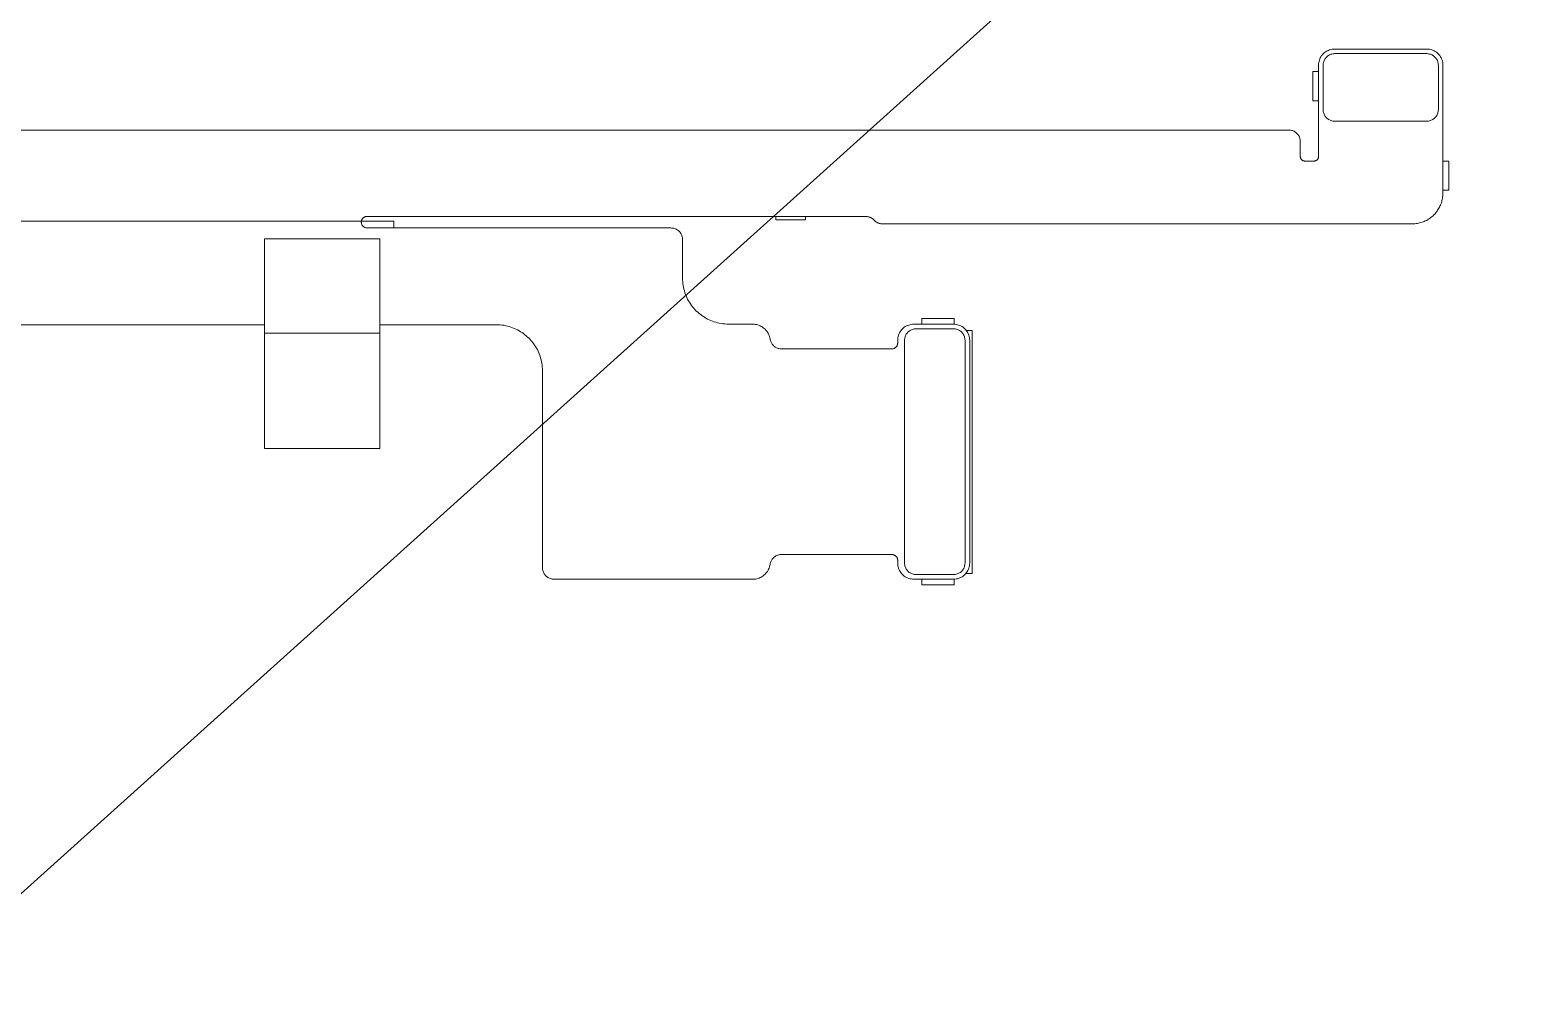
# Model space of a CAD drawing. Header units: millimetres. Extents: x 1863 to 2194, y 977 to 1295.
# Drawn here: x 1951.8 to 2016.5, y 1030.1 to 1071.4 of the extents above; entities that cross this region are included whole.
import ezdxf

# ---------------------------------------------------------------- set-up
doc = ezdxf.new("R2010")
doc.units = ezdxf.units.MM
doc.layers.add('2', color=7, linetype='Continuous', true_color=0xffffff)
doc.layers.add('BMLJ', color=4, linetype='Continuous')
doc.layers.get('0').off()

# ---------------------------------------------------------------- blocks, each defined once
blk = doc.blocks.new('A$C1B9535D9')
at = {"layer": '2', "color": 35, "linetype": 'Continuous', "lineweight": 18}
for p, q in [((5.427, 113.32), (5.427, 113.57)), ((5.427, 113.57), (6.689, 113.57)), ((6.689, 113.57), (6.689, 113.32)), ((1.546, 107.92), (1.546, 107.67)), ((1.546, 107.67), (2.808, 107.67)), ((2.808, 107.67), (2.808, 107.92)), ((12.777, 92.894), (23.336, 92.894)), ((12.777, 92.628), (12.777, 92.894)), ((23.336, 92.894), (23.336, 92.608)), ((12.26, 90.704), (12.26, 92.105)), ((12.26, 92.105), (12.51, 92.105)), ((23.58, 92.105), (23.58, 92.079)), ((23.83, 92.105), (23.58, 92.105)), ((23.83, 90.704), (23.83, 92.105)), ((12.51, 90.704), (12.26, 90.704)), ((23.58, 90.704), (23.83, 90.704)), ((7.831, 85.659), (7.979, 85.659)), ((7.979, 85.659), (7.979, 84.371)), ((7.979, 84.371), (7.831, 84.371)), ((8.331, 67.795), (8.031, 67.795)), ((17.905, 67.178), (12.906, 67.178)), ((12.906, 62.173), (12.906, 67.178)), ((17.905, 62.173), (17.905, 67.178)), ((12.906, 62.173), (17.905, 62.173))]:
    blk.add_line(p, q, dxfattribs=at)
for points, degree in [([(0.573, 112.734), (0.57, 112.696), (0.567, 112.658), (0.564, 112.62)], 3), ([(0.6, 112.841), (0.591, 112.805), (0.582, 112.77), (0.573, 112.734)], 3), ([(0.642, 112.942), (0.628, 112.908), (0.614, 112.875), (0.6, 112.841)], 3), ([(0.699, 113.033), (0.68, 113.003), (0.661, 112.972), (0.642, 112.942)], 3), ([(0.769, 113.115), (0.746, 113.087), (0.722, 113.06), (0.699, 113.033)], 3), ([(0.77, 112.7), (0.768, 112.673), (0.766, 112.646), (0.764, 112.619)], 3), ([(0.851, 113.185), (0.823, 113.161), (0.796, 113.138), (0.769, 113.115)], 3), ([(0.789, 112.777), (0.783, 112.752), (0.777, 112.726), (0.77, 112.7)], 3), ([(0.82, 112.849), (0.809, 112.825), (0.799, 112.801), (0.789, 112.777)], 3), ([(0.86, 112.915), (0.847, 112.893), (0.833, 112.871), (0.82, 112.849)], 3), ([(0.942, 113.241), (0.912, 113.223), (0.881, 113.204), (0.851, 113.185)], 3), ([(0.91, 112.973), (0.894, 112.954), (0.877, 112.934), (0.86, 112.915)], 3), ([(0.969, 113.023), (0.949, 113.007), (0.93, 112.99), (0.91, 112.973)], 3), ([(1.043, 113.284), (1.009, 113.27), (0.976, 113.256), (0.942, 113.241)], 3), ([(1.034, 113.064), (1.012, 113.051), (0.99, 113.037), (0.969, 113.023)], 3), ([(1.106, 113.094), (1.082, 113.084), (1.058, 113.074), (1.034, 113.064)], 3), ([(1.15, 113.31), (1.114, 113.302), (1.079, 113.293), (1.043, 113.284)], 3), ([(1.183, 113.113), (1.157, 113.107), (1.131, 113.101), (1.106, 113.094)], 3), ([(1.264, 113.32), (1.226, 113.317), (1.188, 113.313), (1.15, 113.31)], 3), ([(1.264, 113.12), (1.237, 113.118), (1.21, 113.116), (1.183, 113.113)], 3), ([(6.826, 113.32), (1.264, 113.32)], 1), ([(3.196, 113.12), (1.264, 113.12)], 1), ([(3.277, 113.113), (3.25, 113.116), (3.223, 113.118), (3.196, 113.12)], 3), ([(3.354, 113.094), (3.329, 113.101), (3.303, 113.107), (3.277, 113.113)], 3), ([(3.426, 113.064), (3.402, 113.074), (3.378, 113.084), (3.354, 113.094)], 3), ([(3.491, 113.023), (3.47, 113.037), (3.448, 113.051), (3.426, 113.064)], 3), ([(3.55, 112.973), (3.53, 112.99), (3.511, 113.007), (3.491, 113.023)], 3), ([(3.6, 112.915), (3.583, 112.934), (3.566, 112.954), (3.55, 112.973)], 3), ([(3.64, 112.849), (3.627, 112.871), (3.613, 112.893), (3.6, 112.915)], 3), ([(3.671, 112.777), (3.661, 112.801), (3.65, 112.825), (3.64, 112.849)], 3), ([(3.69, 112.7), (3.683, 112.726), (3.677, 112.752), (3.671, 112.777)], 3), ([(3.696, 112.619), (3.694, 112.646), (3.692, 112.673), (3.69, 112.7)], 3), ([(7.041, 113.302), (6.969, 113.308), (6.897, 113.314), (6.826, 113.32)], 3), ([(7.246, 113.252), (7.177, 113.269), (7.109, 113.285), (7.041, 113.302)], 3), ([(7.436, 113.171), (7.373, 113.198), (7.309, 113.225), (7.246, 113.252)], 3), ([(7.61, 113.063), (7.552, 113.099), (7.494, 113.135), (7.436, 113.171)], 3), ([(7.765, 112.931), (7.714, 112.975), (7.662, 113.019), (7.61, 113.063)], 3), ([(7.898, 112.776), (7.854, 112.827), (7.81, 112.879), (7.765, 112.931)], 3), ([(8.006, 112.602), (7.97, 112.66), (7.934, 112.718), (7.898, 112.776)], 3), ([(0.564, 112.62), (0.564, 108.62)], 1), ([(0.764, 112.619), (0.764, 108.619)], 1), ([(3.696, 108.619), (3.696, 112.619)], 1), ([(8.087, 112.411), (8.06, 112.475), (8.033, 112.538), (8.006, 112.602)], 3), ([(8.137, 112.207), (8.12, 112.275), (8.104, 112.343), (8.087, 112.411)], 3), ([(8.155, 111.991), (8.149, 112.063), (8.143, 112.135), (8.137, 112.207)], 3), ([(8.155, 89.002), (8.155, 111.991)], 1), ([(0.564, 108.62), (0.567, 108.582), (0.57, 108.545), (0.573, 108.507)], 3), ([(0.573, 108.507), (0.582, 108.471), (0.591, 108.435), (0.6, 108.399)], 3), ([(0.6, 108.399), (0.614, 108.365), (0.628, 108.332), (0.642, 108.298)], 3), ([(0.642, 108.298), (0.661, 108.268), (0.68, 108.237), (0.699, 108.207)], 3), ([(0.699, 108.207), (0.722, 108.179), (0.746, 108.152), (0.769, 108.125)], 3), ([(0.764, 108.619), (0.766, 108.592), (0.768, 108.565), (0.77, 108.538)], 3), ([(0.77, 108.538), (0.777, 108.512), (0.783, 108.487), (0.789, 108.461)], 3), ([(0.789, 108.461), (0.799, 108.437), (0.809, 108.413), (0.82, 108.39)], 3), ([(0.82, 108.39), (0.833, 108.368), (0.847, 108.346), (0.86, 108.324)], 3), ([(0.86, 108.324), (0.877, 108.305), (0.894, 108.285), (0.91, 108.266)], 3), ([(0.91, 108.266), (0.93, 108.249), (0.949, 108.233), (0.969, 108.216)], 3), ([(0.969, 108.216), (0.99, 108.202), (1.012, 108.189), (1.034, 108.175)], 3), ([(1.034, 108.175), (1.058, 108.165), (1.082, 108.155), (1.106, 108.145)], 3), ([(3.354, 108.145), (3.378, 108.155), (3.402, 108.165), (3.426, 108.175)], 3), ([(3.426, 108.175), (3.448, 108.189), (3.47, 108.202), (3.491, 108.216)], 3), ([(3.491, 108.216), (3.511, 108.233), (3.53, 108.249), (3.55, 108.266)], 3), ([(3.55, 108.266), (3.566, 108.285), (3.583, 108.305), (3.6, 108.324)], 3), ([(3.6, 108.324), (3.613, 108.346), (3.627, 108.368), (3.64, 108.39)], 3), ([(3.64, 108.39), (3.65, 108.413), (3.661, 108.437), (3.671, 108.461)], 3), ([(3.671, 108.461), (3.677, 108.487), (3.683, 108.512), (3.69, 108.538)], 3), ([(3.69, 108.538), (3.692, 108.565), (3.694, 108.592), (3.696, 108.619)], 3), ([(0.769, 108.125), (0.796, 108.102), (0.823, 108.078), (0.851, 108.055)], 3), ([(0.851, 108.055), (0.881, 108.036), (0.912, 108.017), (0.942, 107.998)], 3), ([(0.942, 107.998), (0.976, 107.984), (1.009, 107.97), (1.043, 107.956)], 3), ([(1.043, 107.956), (1.079, 107.947), (1.114, 107.938), (1.15, 107.929)], 3), ([(1.106, 108.145), (1.131, 108.139), (1.157, 108.132), (1.183, 108.126)], 3), ([(1.15, 107.929), (1.188, 107.926), (1.226, 107.923), (1.264, 107.92)], 3), ([(1.183, 108.126), (1.21, 108.124), (1.237, 108.122), (1.264, 108.12)], 3), ([(1.264, 108.12), (3.196, 108.12)], 1), ([(1.264, 107.92), (5.224, 107.92)], 1), ([(3.196, 108.12), (3.223, 108.122), (3.25, 108.124), (3.277, 108.126)], 3), ([(3.277, 108.126), (3.303, 108.132), (3.329, 108.139), (3.354, 108.145)], 3), ([(5.224, 107.92), (5.244, 107.919)], 1), ([(5.244, 107.919), (5.254, 107.918), (5.264, 107.916), (5.274, 107.914)], 3), ([(5.274, 107.914), (5.284, 107.911), (5.293, 107.908), (5.303, 107.905)], 3), ([(5.303, 107.905), (5.312, 107.901), (5.32, 107.896), (5.329, 107.892)], 3), ([(5.329, 107.892), (5.337, 107.886), (5.345, 107.881), (5.353, 107.875)], 3), ([(5.353, 107.875), (5.36, 107.869), (5.367, 107.862), (5.374, 107.855)], 3), ([(5.374, 107.855), (5.38, 107.848), (5.386, 107.84), (5.392, 107.832)], 3), ([(5.392, 107.832), (5.397, 107.824), (5.402, 107.815), (5.407, 107.807)], 3), ([(5.407, 107.807), (5.411, 107.798), (5.414, 107.789), (5.418, 107.78)], 3), ([(5.418, 107.78), (5.42, 107.77), (5.422, 107.76), (5.425, 107.75)], 3), ([(5.425, 107.75), (5.425, 107.74), (5.426, 107.73), (5.427, 107.72)], 3), ([(5.427, 107.72), (5.427, 107.328)], 1), ([(4.177, 106.924), (4.163, 106.902), (4.149, 106.88), (4.136, 106.858)], 3), ([(4.227, 106.982), (4.21, 106.962), (4.193, 106.943), (4.177, 106.924)], 3), ([(4.285, 107.032), (4.265, 107.015), (4.246, 106.999), (4.227, 106.982)], 3), ([(4.35, 107.073), (4.328, 107.059), (4.307, 107.045), (4.285, 107.032)], 3), ([(4.422, 107.103), (4.398, 107.093), (4.374, 107.083), (4.35, 107.073)], 3), ([(4.499, 107.122), (4.473, 107.116), (4.448, 107.109), (4.422, 107.103)], 3), ([(4.58, 107.128), (4.553, 107.126), (4.526, 107.124), (4.499, 107.122)], 3), ([(5.227, 107.128), (4.58, 107.128)], 1), ([(5.259, 107.131), (5.249, 107.13), (5.238, 107.129), (5.227, 107.128)], 3), ([(5.29, 107.139), (5.28, 107.136), (5.27, 107.134), (5.259, 107.131)], 3), ([(5.319, 107.151), (5.309, 107.147), (5.3, 107.143), (5.29, 107.139)], 3), ([(5.345, 107.167), (5.336, 107.161), (5.328, 107.156), (5.319, 107.151)], 3), ([(5.368, 107.187), (5.361, 107.18), (5.353, 107.174), (5.345, 107.167)], 3), ([(5.388, 107.21), (5.382, 107.202), (5.375, 107.195), (5.368, 107.187)], 3), ([(5.405, 107.236), (5.399, 107.227), (5.394, 107.219), (5.388, 107.21)], 3), ([(5.417, 107.265), (5.413, 107.255), (5.409, 107.246), (5.405, 107.236)], 3), ([(5.424, 107.295), (5.422, 107.285), (5.419, 107.275), (5.417, 107.265)], 3), ([(5.427, 107.328), (5.426, 107.317), (5.425, 107.306), (5.424, 107.295)], 3), ([(4.087, 106.709), (4.084, 106.682), (4.082, 106.655), (4.08, 106.628)], 3), ([(4.08, 106.628), (4.08, 31.849)], 1), ([(4.106, 106.786), (4.099, 106.761), (4.093, 106.735), (4.087, 106.709)], 3), ([(4.136, 106.858), (4.126, 106.834), (4.116, 106.81), (4.106, 106.786)], 3), ([(12.797, 92.645), (12.77, 92.621), (12.742, 92.598), (12.715, 92.575)], 3), ([(12.888, 92.702), (12.858, 92.683), (12.827, 92.664), (12.797, 92.645)], 3), ([(12.989, 92.744), (12.955, 92.73), (12.922, 92.716), (12.888, 92.702)], 3), ([(13.097, 92.771), (13.061, 92.762), (13.025, 92.753), (12.989, 92.744)], 3), ([(13.21, 92.78), (13.172, 92.777), (13.135, 92.774), (13.097, 92.771)], 3), ([(22.88, 92.78), (13.21, 92.78)], 1), ([(22.993, 92.771), (22.956, 92.774), (22.918, 92.777), (22.88, 92.78)], 3), ([(23.101, 92.744), (23.065, 92.753), (23.029, 92.762), (22.993, 92.771)], 3), ([(23.202, 92.702), (23.168, 92.716), (23.135, 92.73), (23.101, 92.744)], 3), ([(23.293, 92.645), (23.263, 92.664), (23.232, 92.683), (23.202, 92.702)], 3), ([(23.375, 92.575), (23.348, 92.598), (23.321, 92.621), (23.293, 92.645)], 3), ([(12.519, 92.193), (12.516, 92.155), (12.513, 92.117), (12.51, 92.079)], 3), ([(12.51, 92.105), (12.51, 92.084)], 1), ([(12.51, 92.079), (12.51, 90.355)], 1), ([(12.546, 92.301), (12.537, 92.265), (12.528, 92.229), (12.519, 92.193)], 3), ([(12.588, 92.402), (12.574, 92.368), (12.56, 92.335), (12.546, 92.301)], 3), ([(12.645, 92.493), (12.626, 92.463), (12.607, 92.432), (12.588, 92.402)], 3), ([(12.715, 92.575), (12.692, 92.548), (12.668, 92.52), (12.645, 92.493)], 3), ([(12.71, 92.079), (12.712, 92.107), (12.714, 92.134), (12.716, 92.161)], 3), ([(12.71, 90.455), (12.71, 92.079)], 1), ([(12.716, 92.161), (12.723, 92.186), (12.729, 92.212), (12.735, 92.238)], 3), ([(12.735, 92.238), (12.746, 92.262), (12.756, 92.285), (12.766, 92.309)], 3), ([(12.766, 92.309), (12.779, 92.331), (12.793, 92.353), (12.806, 92.375)], 3), ([(12.806, 92.375), (12.823, 92.394), (12.84, 92.413), (12.856, 92.433)], 3), ([(12.856, 92.433), (12.876, 92.449), (12.895, 92.466), (12.915, 92.483)], 3), ([(12.915, 92.483), (12.937, 92.496), (12.958, 92.51), (12.98, 92.523)], 3), ([(12.98, 92.523), (13.004, 92.533), (13.028, 92.543), (13.052, 92.553)], 3), ([(13.052, 92.553), (13.078, 92.559), (13.103, 92.566), (13.129, 92.572)], 3), ([(13.129, 92.572), (13.156, 92.574), (13.183, 92.576), (13.21, 92.579)], 3), ([(13.21, 92.579), (22.88, 92.579)], 1), ([(22.88, 92.579), (22.907, 92.576), (22.934, 92.574), (22.961, 92.572)], 3), ([(22.961, 92.572), (22.987, 92.566), (23.012, 92.559), (23.038, 92.553)], 3), ([(23.038, 92.553), (23.062, 92.543), (23.086, 92.533), (23.11, 92.523)], 3), ([(23.11, 92.523), (23.131, 92.51), (23.153, 92.496), (23.175, 92.483)], 3), ([(23.175, 92.483), (23.194, 92.466), (23.214, 92.449), (23.233, 92.433)], 3), ([(23.233, 92.433), (23.25, 92.413), (23.266, 92.394), (23.283, 92.375)], 3), ([(23.283, 92.375), (23.297, 92.353), (23.31, 92.331), (23.324, 92.309)], 3), ([(23.324, 92.309), (23.334, 92.285), (23.344, 92.262), (23.354, 92.238)], 3), ([(23.354, 92.238), (23.36, 92.212), (23.367, 92.186), (23.373, 92.161)], 3), ([(23.373, 92.161), (23.375, 92.134), (23.377, 92.107), (23.379, 92.079)], 3), ([(23.445, 92.493), (23.422, 92.52), (23.398, 92.548), (23.375, 92.575)], 3), ([(23.379, 92.079), (23.379, 90.455)], 1), ([(23.502, 92.402), (23.483, 92.432), (23.464, 92.463), (23.445, 92.493)], 3), ([(23.544, 92.301), (23.53, 92.335), (23.516, 92.368), (23.502, 92.402)], 3), ([(23.571, 92.193), (23.562, 92.229), (23.553, 92.265), (23.544, 92.301)], 3), ([(23.58, 92.079), (23.577, 92.117), (23.574, 92.155), (23.571, 92.193)], 3), ([(23.58, 90.355), (23.58, 92.079)], 1), ([(12.51, 90.355), (12.513, 90.317), (12.516, 90.279), (12.519, 90.241)], 3), ([(12.519, 90.241), (12.528, 90.206), (12.537, 90.17), (12.546, 90.134)], 3), ([(12.546, 90.134), (12.56, 90.1), (12.574, 90.067), (12.588, 90.033)], 3), ([(12.588, 90.033), (12.607, 90.003), (12.626, 89.972), (12.645, 89.941)], 3), ([(12.716, 90.373), (12.714, 90.401), (12.712, 90.428), (12.71, 90.455)], 3), ([(12.735, 90.296), (12.729, 90.322), (12.723, 90.348), (12.716, 90.373)], 3), ([(12.766, 90.224), (12.756, 90.248), (12.746, 90.272), (12.735, 90.296)], 3), ([(12.806, 90.159), (12.793, 90.181), (12.779, 90.203), (12.766, 90.224)], 3), ([(12.856, 90.1), (12.84, 90.12), (12.823, 90.139), (12.806, 90.159)], 3), ([(12.915, 90.05), (12.895, 90.067), (12.876, 90.084), (12.856, 90.1)], 3), ([(12.98, 90.01), (12.958, 90.023), (12.937, 90.037), (12.915, 90.05)], 3), ([(23.175, 90.05), (23.153, 90.037), (23.131, 90.023), (23.11, 90.01)], 3), ([(23.233, 90.1), (23.214, 90.084), (23.194, 90.067), (23.175, 90.05)], 3), ([(23.283, 90.159), (23.266, 90.139), (23.25, 90.12), (23.233, 90.1)], 3), ([(23.324, 90.224), (23.31, 90.203), (23.297, 90.181), (23.283, 90.159)], 3), ([(23.354, 90.296), (23.344, 90.272), (23.334, 90.248), (23.324, 90.224)], 3), ([(23.373, 90.373), (23.367, 90.348), (23.36, 90.322), (23.354, 90.296)], 3), ([(23.379, 90.455), (23.377, 90.428), (23.375, 90.401), (23.373, 90.373)], 3), ([(23.445, 89.941), (23.464, 89.972), (23.483, 90.003), (23.502, 90.033)], 3), ([(23.502, 90.033), (23.516, 90.067), (23.53, 90.1), (23.544, 90.134)], 3), ([(23.544, 90.134), (23.553, 90.17), (23.562, 90.206), (23.571, 90.241)], 3), ([(23.571, 90.241), (23.574, 90.279), (23.577, 90.317), (23.58, 90.355)], 3), ([(12.645, 89.941), (12.668, 89.914), (12.692, 89.887), (12.715, 89.86)], 3), ([(12.715, 89.86), (12.742, 89.837), (12.77, 89.813), (12.797, 89.79)], 3), ([(12.797, 89.79), (12.827, 89.771), (12.858, 89.752), (12.888, 89.733)], 3), ([(12.888, 89.733), (12.922, 89.719), (12.955, 89.705), (12.989, 89.69)], 3), ([(13.052, 89.979), (13.028, 89.989), (13.004, 89.999), (12.98, 90.01)], 3), ([(12.989, 89.69), (13.025, 89.682), (13.061, 89.673), (13.097, 89.664)], 3), ([(13.129, 89.96), (13.103, 89.967), (13.078, 89.973), (13.052, 89.979)], 3), ([(13.097, 89.664), (13.135, 89.661), (13.172, 89.658), (13.21, 89.655)], 3), ([(13.21, 89.954), (13.183, 89.956), (13.156, 89.958), (13.129, 89.96)], 3), ([(22.88, 89.954), (13.21, 89.954)], 1), ([(13.21, 89.655), (13.33, 89.655)], 1), ([(13.33, 89.655), (13.344, 89.654), (13.357, 89.653), (13.371, 89.652)], 3), ([(13.371, 89.652), (13.384, 89.648), (13.396, 89.645), (13.409, 89.642)], 3), ([(13.409, 89.642), (13.421, 89.637), (13.433, 89.632), (13.445, 89.627)], 3), ([(13.445, 89.627), (13.456, 89.62), (13.467, 89.613), (13.478, 89.607)], 3), ([(13.478, 89.607), (13.487, 89.598), (13.497, 89.59), (13.507, 89.582)], 3), ([(13.507, 89.582), (13.515, 89.572), (13.524, 89.562), (13.532, 89.552)], 3), ([(13.532, 89.552), (13.539, 89.541), (13.545, 89.531), (13.552, 89.52)], 3), ([(13.552, 89.52), (13.557, 89.508), (13.562, 89.496), (13.567, 89.484)], 3), ([(13.567, 89.484), (13.571, 89.471), (13.574, 89.458), (13.577, 89.445)], 3), ([(13.577, 89.445), (13.578, 89.432), (13.579, 89.418), (13.58, 89.405)], 3), ([(13.58, 89.405), (13.58, 84.611)], 1), ([(22.51, 89.405), (22.511, 89.418), (22.512, 89.432), (22.513, 89.445)], 3), ([(22.51, 84.611), (22.51, 89.405)], 1), ([(22.513, 89.445), (22.516, 89.458), (22.52, 89.471), (22.523, 89.484)], 3), ([(22.523, 89.484), (22.528, 89.496), (22.533, 89.508), (22.538, 89.52)], 3), ([(22.538, 89.52), (22.545, 89.531), (22.551, 89.541), (22.558, 89.552)], 3), ([(22.558, 89.552), (22.566, 89.562), (22.575, 89.572), (22.583, 89.582)], 3), ([(22.583, 89.582), (22.593, 89.59), (22.603, 89.598), (22.612, 89.607)], 3), ([(22.612, 89.607), (22.623, 89.613), (22.634, 89.62), (22.645, 89.627)], 3), ([(22.645, 89.627), (22.657, 89.632), (22.669, 89.637), (22.681, 89.642)], 3), ([(22.681, 89.642), (22.694, 89.645), (22.707, 89.648), (22.719, 89.652)], 3), ([(22.719, 89.652), (22.733, 89.653), (22.746, 89.654), (22.76, 89.655)], 3), ([(22.76, 89.655), (22.88, 89.655)], 1), ([(22.961, 89.96), (22.934, 89.958), (22.907, 89.956), (22.88, 89.954)], 3), ([(22.88, 89.655), (22.918, 89.658), (22.956, 89.661), (22.993, 89.664)], 3), ([(23.038, 89.979), (23.012, 89.973), (22.987, 89.967), (22.961, 89.96)], 3), ([(22.993, 89.664), (23.029, 89.673), (23.065, 89.682), (23.101, 89.69)], 3), ([(23.11, 90.01), (23.086, 89.999), (23.062, 89.989), (23.038, 89.979)], 3), ([(23.101, 89.69), (23.135, 89.705), (23.168, 89.719), (23.202, 89.733)], 3), ([(23.202, 89.733), (23.232, 89.752), (23.263, 89.771), (23.293, 89.79)], 3), ([(23.293, 89.79), (23.321, 89.813), (23.348, 89.837), (23.375, 89.86)], 3), ([(23.375, 89.86), (23.398, 89.887), (23.422, 89.914), (23.445, 89.941)], 3), ([(8.073, 88.728), (8.08, 88.74), (8.087, 88.752), (8.094, 88.764)], 3), ([(8.094, 88.764), (8.1, 88.776), (8.106, 88.788), (8.112, 88.801)], 3), ([(8.112, 88.801), (8.117, 88.814), (8.122, 88.826), (8.127, 88.839)], 3), ([(8.127, 88.839), (8.131, 88.852), (8.135, 88.865), (8.139, 88.879)], 3), ([(8.139, 88.879), (8.142, 88.892), (8.145, 88.906), (8.148, 88.919)], 3), ([(8.148, 88.919), (8.149, 88.933), (8.151, 88.946), (8.153, 88.96)], 3), ([(8.153, 88.96), (8.153, 88.974), (8.154, 88.988), (8.155, 89.002)], 3), ([(7.831, 88.265), (7.832, 88.279), (7.832, 88.293), (7.833, 88.307)], 3), ([(7.831, 66.627), (7.831, 88.265)], 1), ([(7.833, 88.307), (7.835, 88.321), (7.836, 88.335), (7.838, 88.348)], 3), ([(7.838, 88.348), (7.841, 88.362), (7.844, 88.375), (7.846, 88.389)], 3), ([(7.846, 88.389), (7.85, 88.402), (7.854, 88.415), (7.858, 88.428)], 3), ([(7.858, 88.428), (7.863, 88.441), (7.868, 88.454), (7.873, 88.466)], 3), ([(7.873, 88.466), (7.879, 88.479), (7.885, 88.491), (7.891, 88.503)], 3), ([(7.891, 88.503), (7.898, 88.515), (7.905, 88.527), (7.912, 88.539)], 3), ([(7.912, 88.539), (7.92, 88.55), (7.928, 88.561), (7.936, 88.572)], 3), ([(7.936, 88.572), (7.945, 88.583), (7.954, 88.593), (7.963, 88.604)], 3), ([(7.963, 88.604), (7.973, 88.614), (7.983, 88.624), (7.993, 88.634)], 3), ([(7.993, 88.634), (8.003, 88.644), (8.013, 88.653), (8.022, 88.663)], 3), ([(8.022, 88.663), (8.031, 88.674), (8.04, 88.684), (8.049, 88.695)], 3), ([(8.049, 88.695), (8.057, 88.706), (8.065, 88.717), (8.073, 88.728)], 3), ([(13.409, 84.235), (13.39, 84.221), (13.371, 84.206), (13.353, 84.192)], 3), ([(13.458, 84.284), (13.442, 84.268), (13.425, 84.251), (13.409, 84.235)], 3), ([(13.5, 84.34), (13.486, 84.322), (13.472, 84.303), (13.458, 84.284)], 3), ([(13.534, 84.402), (13.523, 84.381), (13.512, 84.361), (13.5, 84.34)], 3), ([(13.559, 84.468), (13.551, 84.446), (13.542, 84.424), (13.534, 84.402)], 3), ([(13.575, 84.538), (13.57, 84.515), (13.564, 84.491), (13.559, 84.468)], 3), ([(13.58, 84.611), (13.578, 84.587), (13.577, 84.562), (13.575, 84.538)], 3), ([(22.515, 84.538), (22.514, 84.562), (22.512, 84.587), (22.51, 84.611)], 3), ([(22.531, 84.468), (22.526, 84.491), (22.521, 84.515), (22.515, 84.538)], 3), ([(22.556, 84.402), (22.548, 84.424), (22.539, 84.446), (22.531, 84.468)], 3), ([(22.59, 84.34), (22.579, 84.361), (22.567, 84.381), (22.556, 84.402)], 3), ([(22.632, 84.284), (22.618, 84.303), (22.604, 84.322), (22.59, 84.34)], 3), ([(22.681, 84.235), (22.665, 84.251), (22.648, 84.268), (22.632, 84.284)], 3), ([(22.737, 84.192), (22.718, 84.206), (22.7, 84.221), (22.681, 84.235)], 3), ([(12.541, 83.589), (12.534, 83.554), (12.526, 83.519), (12.518, 83.484)], 3), ([(12.579, 83.689), (12.566, 83.656), (12.554, 83.623), (12.541, 83.589)], 3), ([(12.63, 83.781), (12.613, 83.75), (12.596, 83.72), (12.579, 83.689)], 3), ([(12.693, 83.865), (12.672, 83.837), (12.651, 83.809), (12.63, 83.781)], 3), ([(12.767, 83.939), (12.742, 83.915), (12.717, 83.89), (12.693, 83.865)], 3), ([(12.851, 84.003), (12.823, 83.982), (12.795, 83.961), (12.767, 83.939)], 3), ([(12.944, 84.054), (12.913, 84.037), (12.882, 84.02), (12.851, 84.003)], 3), ([(13.044, 84.093), (13.011, 84.08), (12.977, 84.067), (12.944, 84.054)], 3), ([(13.152, 84.116), (13.116, 84.108), (13.08, 84.1), (13.044, 84.093)], 3), ([(13.224, 84.132), (13.2, 84.127), (13.176, 84.121), (13.152, 84.116)], 3), ([(13.291, 84.158), (13.268, 84.149), (13.246, 84.141), (13.224, 84.132)], 3), ([(13.353, 84.192), (13.332, 84.181), (13.312, 84.169), (13.291, 84.158)], 3), ([(22.799, 84.158), (22.778, 84.169), (22.758, 84.181), (22.737, 84.192)], 3), ([(22.866, 84.132), (22.844, 84.141), (22.821, 84.149), (22.799, 84.158)], 3), ([(22.938, 84.116), (22.914, 84.121), (22.89, 84.127), (22.866, 84.132)], 3), ([(23.045, 84.093), (23.01, 84.1), (22.974, 84.108), (22.938, 84.116)], 3), ([(23.146, 84.054), (23.113, 84.067), (23.079, 84.08), (23.045, 84.093)], 3), ([(23.239, 84.003), (23.208, 84.02), (23.177, 84.037), (23.146, 84.054)], 3), ([(23.323, 83.939), (23.295, 83.961), (23.267, 83.982), (23.239, 84.003)], 3), ([(23.397, 83.865), (23.372, 83.89), (23.348, 83.915), (23.323, 83.939)], 3), ([(23.46, 83.781), (23.439, 83.809), (23.418, 83.837), (23.397, 83.865)], 3), ([(23.511, 83.689), (23.494, 83.72), (23.477, 83.75), (23.46, 83.781)], 3), ([(23.549, 83.589), (23.536, 83.623), (23.523, 83.656), (23.511, 83.689)], 3), ([(23.572, 83.484), (23.564, 83.519), (23.556, 83.554), (23.549, 83.589)], 3), ([(12.518, 83.484), (12.515, 83.448), (12.513, 83.411), (12.51, 83.374)], 3), ([(12.51, 83.374), (12.51, 82.316)], 1), ([(23.58, 83.374), (23.577, 83.411), (23.575, 83.448), (23.572, 83.484)], 3), ([(23.58, 74.741), (23.58, 83.374)], 1), ([(12.51, 82.316), (12.501, 82.208), (12.492, 82.1), (12.484, 81.992)], 3), ([(12.408, 81.684), (12.368, 81.589), (12.327, 81.493), (12.287, 81.397)], 3), ([(12.484, 81.992), (12.459, 81.889), (12.433, 81.787), (12.408, 81.684)], 3), ([(12.124, 81.135), (12.057, 81.058), (11.991, 80.98), (11.924, 80.902)], 3), ([(12.287, 81.397), (12.232, 81.31), (12.178, 81.223), (12.124, 81.135)], 3), ([(8.75, 80.31), (8.724, 80.304), (8.698, 80.297), (8.673, 80.291)], 3), ([(8.831, 80.317), (8.804, 80.314), (8.777, 80.312), (8.75, 80.31)], 3), ([(10.51, 80.317), (8.831, 80.317)], 1), ([(10.834, 80.343), (10.726, 80.334), (10.618, 80.325), (10.51, 80.317)], 3), ([(11.142, 80.418), (11.04, 80.393), (10.937, 80.368), (10.834, 80.343)], 3), ([(11.429, 80.54), (11.333, 80.499), (11.238, 80.459), (11.142, 80.418)], 3), ([(11.691, 80.702), (11.604, 80.648), (11.516, 80.594), (11.429, 80.54)], 3), ([(11.924, 80.902), (11.846, 80.836), (11.769, 80.769), (11.691, 80.702)], 3), ([(8.337, 79.898), (8.335, 79.871), (8.333, 79.844), (8.331, 79.816)], 3), ([(8.331, 79.816), (8.331, 66.627)], 1), ([(8.356, 79.974), (8.35, 79.949), (8.344, 79.923), (8.337, 79.898)], 3), ([(8.387, 80.046), (8.377, 80.022), (8.366, 79.998), (8.356, 79.974)], 3), ([(8.427, 80.112), (8.414, 80.09), (8.4, 80.068), (8.387, 80.046)], 3), ([(8.477, 80.17), (8.461, 80.151), (8.444, 80.131), (8.427, 80.112)], 3), ([(8.536, 80.22), (8.516, 80.203), (8.497, 80.187), (8.477, 80.17)], 3), ([(8.601, 80.261), (8.579, 80.247), (8.557, 80.234), (8.536, 80.22)], 3), ([(8.673, 80.291), (8.649, 80.281), (8.625, 80.271), (8.601, 80.261)], 3), ([(23.483, 74.445), (23.497, 74.467), (23.511, 74.489), (23.524, 74.511)], 3), ([(23.524, 74.511), (23.534, 74.535), (23.544, 74.559), (23.554, 74.583)], 3), ([(23.554, 74.583), (23.561, 74.608), (23.567, 74.634), (23.573, 74.66)], 3), ([(23.573, 74.66), (23.576, 74.687), (23.578, 74.714), (23.58, 74.741)], 3), ([(13.116, 73.655), (13.194, 73.722), (13.272, 73.788), (13.349, 73.855)], 3), ([(13.349, 73.855), (13.437, 73.909), (13.524, 73.963), (13.611, 74.017)], 3), ([(13.611, 74.017), (13.707, 74.058), (13.803, 74.098), (13.898, 74.139)], 3), ([(13.898, 74.139), (14.001, 74.164), (14.104, 74.189), (14.206, 74.214)], 3), ([(14.206, 74.214), (14.314, 74.223), (14.422, 74.232), (14.53, 74.241)], 3), ([(14.53, 74.241), (23.08, 74.241)], 1), ([(23.08, 74.241), (23.107, 74.243), (23.134, 74.245), (23.161, 74.247)], 3), ([(23.161, 74.247), (23.187, 74.253), (23.212, 74.26), (23.238, 74.266)], 3), ([(23.238, 74.266), (23.262, 74.276), (23.286, 74.286), (23.31, 74.296)], 3), ([(23.31, 74.296), (23.331, 74.31), (23.353, 74.323), (23.375, 74.337)], 3), ([(23.375, 74.337), (23.395, 74.354), (23.414, 74.37), (23.433, 74.387)], 3), ([(23.433, 74.387), (23.45, 74.406), (23.467, 74.426), (23.483, 74.445)], 3), ([(12.754, 73.16), (12.808, 73.247), (12.862, 73.335), (12.916, 73.422)], 3), ([(12.916, 73.422), (12.983, 73.5), (13.05, 73.577), (13.116, 73.655)], 3), ([(12.531, 72.241), (12.539, 72.349), (12.548, 72.457), (12.557, 72.565)], 3), ([(12.557, 72.565), (12.582, 72.668), (12.607, 72.77), (12.633, 72.873)], 3), ([(12.633, 72.873), (12.673, 72.969), (12.713, 73.064), (12.754, 73.16)], 3), ([(12.531, 67.178), (12.531, 72.241)], 1), ([(8.031, 67.795), (8.031, 66.382)], 1), ([(12.906, 67.178), (8.811, 67.178)], 1), ([(8.811, 67.178), (8.811, 62.173)], 1), ([(7.834, 66.592), (7.833, 66.604), (7.832, 66.615), (7.831, 66.627)], 3), ([(7.841, 66.558), (7.838, 66.569), (7.836, 66.581), (7.834, 66.592)], 3), ([(7.852, 66.526), (7.848, 66.537), (7.845, 66.547), (7.841, 66.558)], 3), ([(7.868, 66.496), (7.863, 66.506), (7.857, 66.516), (7.852, 66.526)], 3), ([(7.887, 66.469), (7.881, 66.478), (7.874, 66.487), (7.868, 66.496)], 3), ([(7.91, 66.444), (7.903, 66.452), (7.895, 66.46), (7.887, 66.469)], 3), ([(7.936, 66.423), (7.928, 66.43), (7.919, 66.437), (7.91, 66.444)], 3), ([(7.965, 66.405), (7.956, 66.411), (7.946, 66.417), (7.936, 66.423)], 3), ([(7.997, 66.391), (7.987, 66.396), (7.976, 66.4), (7.965, 66.405)], 3), ([(8.031, 66.382), (8.02, 66.385), (8.008, 66.388), (7.997, 66.391)], 3), ([(8.031, 30.091), (8.031, 66.382)], 1), ([(8.031, 66.377), (8.035, 66.377)], 1), ([(8.081, 66.377), (8.035, 66.377)], 1), ([(8.035, 66.377), (8.035, 32.542)], 1), ([(8.122, 66.38), (8.108, 66.379), (8.095, 66.378), (8.081, 66.377)], 3), ([(8.16, 66.389), (8.147, 66.386), (8.134, 66.383), (8.122, 66.38)], 3), ([(8.196, 66.405), (8.184, 66.4), (8.172, 66.394), (8.16, 66.389)], 3), ([(8.229, 66.425), (8.218, 66.418), (8.207, 66.411), (8.196, 66.405)], 3), ([(8.258, 66.45), (8.248, 66.442), (8.238, 66.433), (8.229, 66.425)], 3), ([(8.283, 66.479), (8.274, 66.469), (8.266, 66.46), (8.258, 66.45)], 3), ([(8.303, 66.512), (8.296, 66.501), (8.289, 66.49), (8.283, 66.479)], 3), ([(8.318, 66.548), (8.313, 66.536), (8.308, 66.524), (8.303, 66.512)], 3), ([(8.328, 66.587), (8.324, 66.574), (8.321, 66.561), (8.318, 66.548)], 3), ([(8.331, 66.627), (8.33, 66.614), (8.329, 66.6), (8.328, 66.587)], 3), ([(8.811, 62.173), (12.906, 62.173)], 1), ([(12.531, 30.25), (12.531, 62.173)], 1)]:
    blk.add_open_spline(points, degree=degree, dxfattribs=at)

msp = doc.modelspace()

# ---------------------------------------------------------------- linework, layer by layer
at = {"layer": 'BMLJ'}
msp.add_line((1893.966, 982.203), (2193.966, 1252.203), dxfattribs=at)

# ---------------------------------------------------------------- block references
at = {"linetype": 'Continuous', "rotation": 270}
msp.add_blockref('A$C1B9535D9', (1899.769, 1071.094), dxfattribs=at)

doc.saveas('drawing.dxf')
